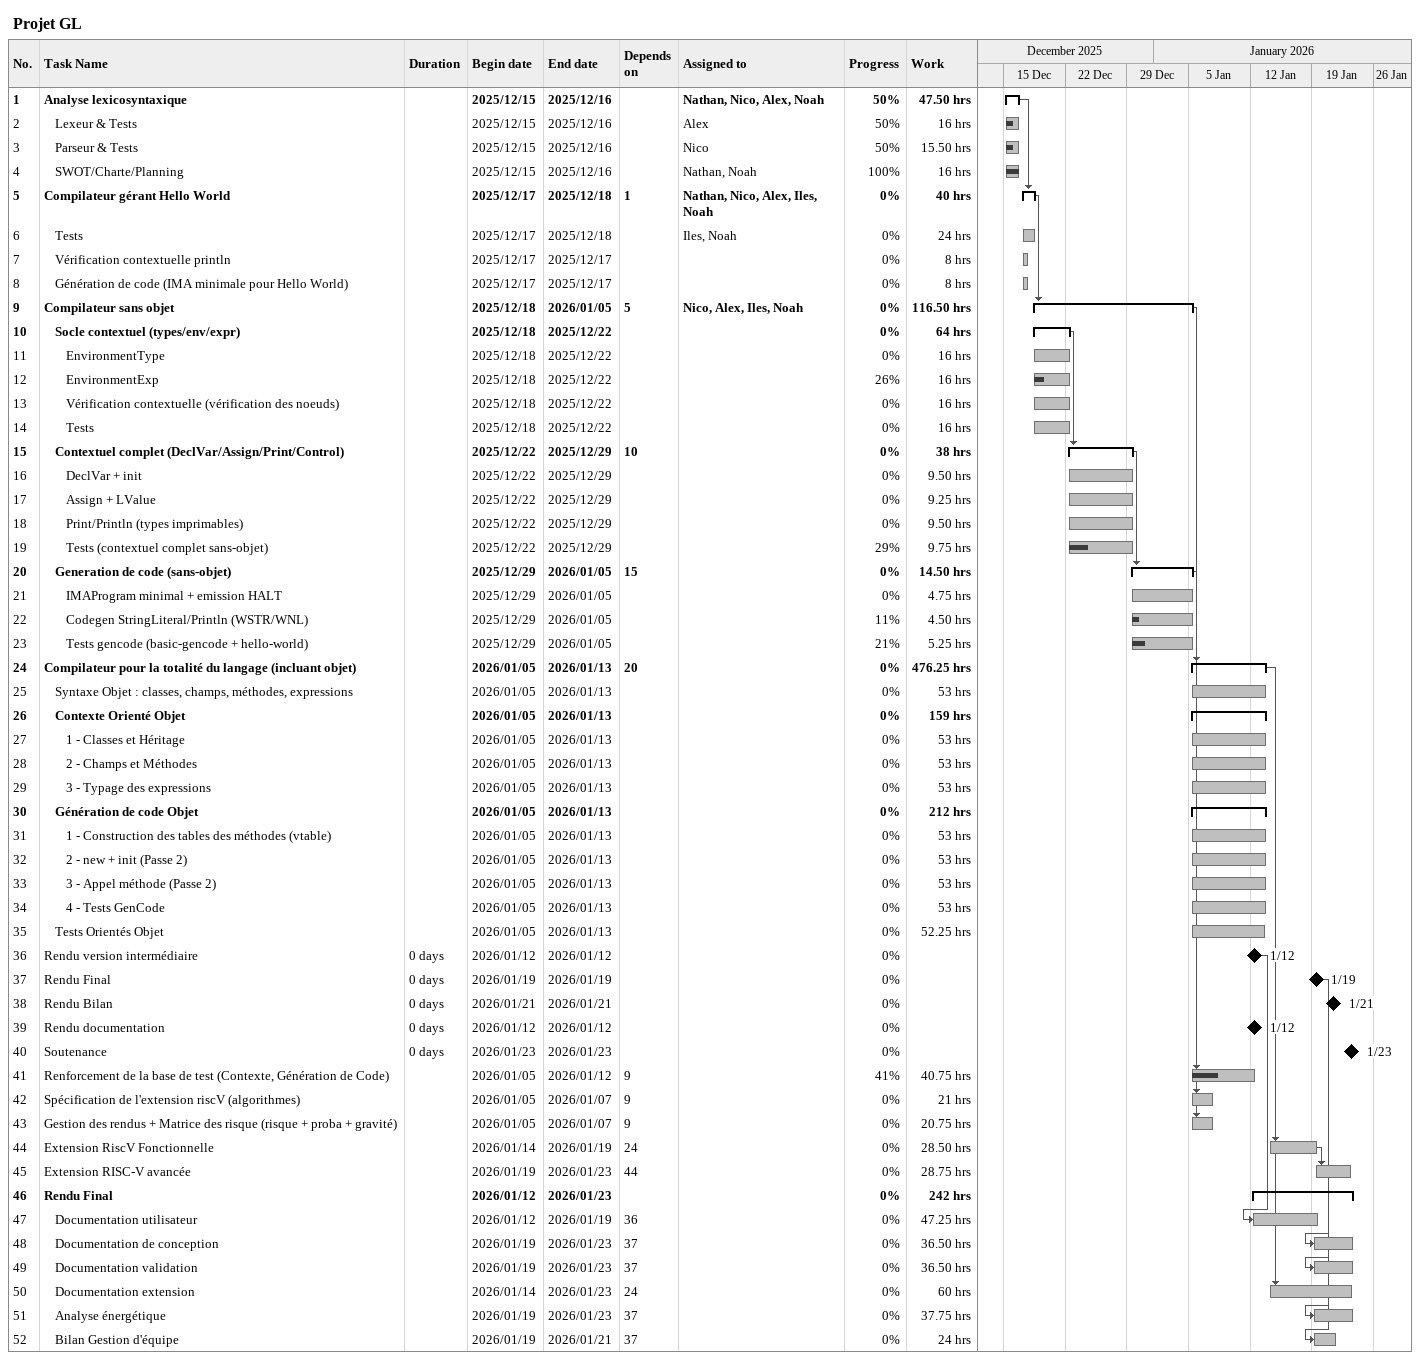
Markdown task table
Projet GL

| ID | Level | Task | Duration | Start | Finish | Predecessors | Resources | % complete | Work (h) |
|---|---|---|---|---|---|---|---|---|---|
| 1 | 1 | **Analyse lexicosyntaxique** |  | 2025-12-15 | 2025-12-16 |  | Nathan, Nico, Alex, Noah | 50 | 47.50 |
| 2 | 2 | Lexeur & Tests |  | 2025-12-15 | 2025-12-16 |  | Alex | 50 | 16 |
| 3 | 2 | Parseur & Tests |  | 2025-12-15 | 2025-12-16 |  | Nico | 50 | 15.50 |
| 4 | 2 | SWOT/Charte/Planning |  | 2025-12-15 | 2025-12-16 |  | Nathan, Noah | 100 | 16 |
| 5 | 1 | **Compilateur gérant Hello World** |  | 2025-12-17 | 2025-12-18 | 1 | Nathan, Nico, Alex, Iles, Noah | 0 | 40 |
| 6 | 2 | Tests |  | 2025-12-17 | 2025-12-18 |  | Iles, Noah | 0 | 24 |
| 7 | 2 | Vérification contextuelle println |  | 2025-12-17 | 2025-12-17 |  |  | 0 | 8 |
| 8 | 2 | Génération de code (IMA minimale pour Hello World) |  | 2025-12-17 | 2025-12-17 |  |  | 0 | 8 |
| 9 | 1 | **Compilateur sans objet** |  | 2025-12-18 | 2026-01-05 | 5 | Nico, Alex, Iles, Noah | 0 | 116.50 |
| 10 | 2 | **Socle contextuel (types/env/expr)** |  | 2025-12-18 | 2025-12-22 |  |  | 0 | 64 |
| 11 | 3 | EnvironmentType |  | 2025-12-18 | 2025-12-22 |  |  | 0 | 16 |
| 12 | 3 | EnvironmentExp |  | 2025-12-18 | 2025-12-22 |  |  | 26 | 16 |
| 13 | 3 | Vérification contextuelle (vérification des noeuds) |  | 2025-12-18 | 2025-12-22 |  |  | 0 | 16 |
| 14 | 3 | Tests |  | 2025-12-18 | 2025-12-22 |  |  | 0 | 16 |
| 15 | 2 | **Contextuel complet (DeclVar/Assign/Print/Control)** |  | 2025-12-22 | 2025-12-29 | 10 |  | 0 | 38 |
| 16 | 3 | DeclVar + init |  | 2025-12-22 | 2025-12-29 |  |  | 0 | 9.50 |
| 17 | 3 | Assign + LValue |  | 2025-12-22 | 2025-12-29 |  |  | 0 | 9.25 |
| 18 | 3 | Print/Println (types imprimables) |  | 2025-12-22 | 2025-12-29 |  |  | 0 | 9.50 |
| 19 | 3 | Tests (contextuel complet sans-objet) |  | 2025-12-22 | 2025-12-29 |  |  | 29 | 9.75 |
| 20 | 2 | **Generation de code (sans-objet)** |  | 2025-12-29 | 2026-01-05 | 15 |  | 0 | 14.50 |
| 21 | 3 | IMAProgram minimal + emission HALT |  | 2025-12-29 | 2026-01-05 |  |  | 0 | 4.75 |
| 22 | 3 | Codegen StringLiteral/Println (WSTR/WNL) |  | 2025-12-29 | 2026-01-05 |  |  | 11 | 4.50 |
| 23 | 3 | Tests gencode (basic-gencode + hello-world) |  | 2025-12-29 | 2026-01-05 |  |  | 21 | 5.25 |
| 24 | 1 | **Compilateur pour la totalité du langage (incluant objet)** |  | 2026-01-05 | 2026-01-13 | 20 |  | 0 | 476.25 |
| 25 | 2 | Syntaxe Objet : classes, champs, méthodes, expressions |  | 2026-01-05 | 2026-01-13 |  |  | 0 | 53 |
| 26 | 2 | **Contexte Orienté Objet** |  | 2026-01-05 | 2026-01-13 |  |  | 0 | 159 |
| 27 | 3 | 1 - Classes et Héritage |  | 2026-01-05 | 2026-01-13 |  |  | 0 | 53 |
| 28 | 3 | 2 - Champs et Méthodes |  | 2026-01-05 | 2026-01-13 |  |  | 0 | 53 |
| 29 | 3 | 3 - Typage des expressions |  | 2026-01-05 | 2026-01-13 |  |  | 0 | 53 |
| 30 | 2 | **Génération de code Objet** |  | 2026-01-05 | 2026-01-13 |  |  | 0 | 212 |
| 31 | 3 | 1 - Construction des tables des méthodes (vtable) |  | 2026-01-05 | 2026-01-13 |  |  | 0 | 53 |
| 32 | 3 | 2 - new + init (Passe 2) |  | 2026-01-05 | 2026-01-13 |  |  | 0 | 53 |
| 33 | 3 | 3 - Appel méthode (Passe 2) |  | 2026-01-05 | 2026-01-13 |  |  | 0 | 53 |
| 34 | 3 | 4 - Tests GenCode |  | 2026-01-05 | 2026-01-13 |  |  | 0 | 53 |
| 35 | 2 | Tests Orientés Objet |  | 2026-01-05 | 2026-01-13 |  |  | 0 | 52.25 |
| 36 | 1 | Rendu version intermédiaire | 0d | 2026-01-12 | 2026-01-12 |  |  | 0 |  |
| 37 | 1 | Rendu Final | 0d | 2026-01-19 | 2026-01-19 |  |  | 0 |  |
| 38 | 1 | Rendu Bilan | 0d | 2026-01-21 | 2026-01-21 |  |  | 0 |  |
| 39 | 1 | Rendu documentation | 0d | 2026-01-12 | 2026-01-12 |  |  | 0 |  |
| 40 | 1 | Soutenance | 0d | 2026-01-23 | 2026-01-23 |  |  | 0 |  |
| 41 | 1 | Renforcement de la base de test (Contexte, Génération de Code) |  | 2026-01-05 | 2026-01-12 | 9 |  | 41 | 40.75 |
| 42 | 1 | Spécification de l'extension riscV (algorithmes) |  | 2026-01-05 | 2026-01-07 | 9 |  | 0 | 21 |
| 43 | 1 | Gestion des rendus + Matrice des risque (risque + proba + gravité) |  | 2026-01-05 | 2026-01-07 | 9 |  | 0 | 20.75 |
| 44 | 1 | Extension RiscV Fonctionnelle |  | 2026-01-14 | 2026-01-19 | 24 |  | 0 | 28.50 |
| 45 | 1 | Extension RISC-V avancée |  | 2026-01-19 | 2026-01-23 | 44 |  | 0 | 28.75 |
| 46 | 1 | **Rendu Final** |  | 2026-01-12 | 2026-01-23 |  |  | 0 | 242 |
| 47 | 2 | Documentation utilisateur |  | 2026-01-12 | 2026-01-19 | 36 |  | 0 | 47.25 |
| 48 | 2 | Documentation de conception |  | 2026-01-19 | 2026-01-23 | 37 |  | 0 | 36.50 |
| 49 | 2 | Documentation validation |  | 2026-01-19 | 2026-01-23 | 37 |  | 0 | 36.50 |
| 50 | 2 | Documentation extension |  | 2026-01-14 | 2026-01-23 | 24 |  | 0 | 60 |
| 51 | 2 | Analyse énergétique |  | 2026-01-19 | 2026-01-23 | 37 |  | 0 | 37.75 |
| 52 | 2 | Bilan Gestion d'équipe |  | 2026-01-19 | 2026-01-21 | 37 |  | 0 | 24 |
